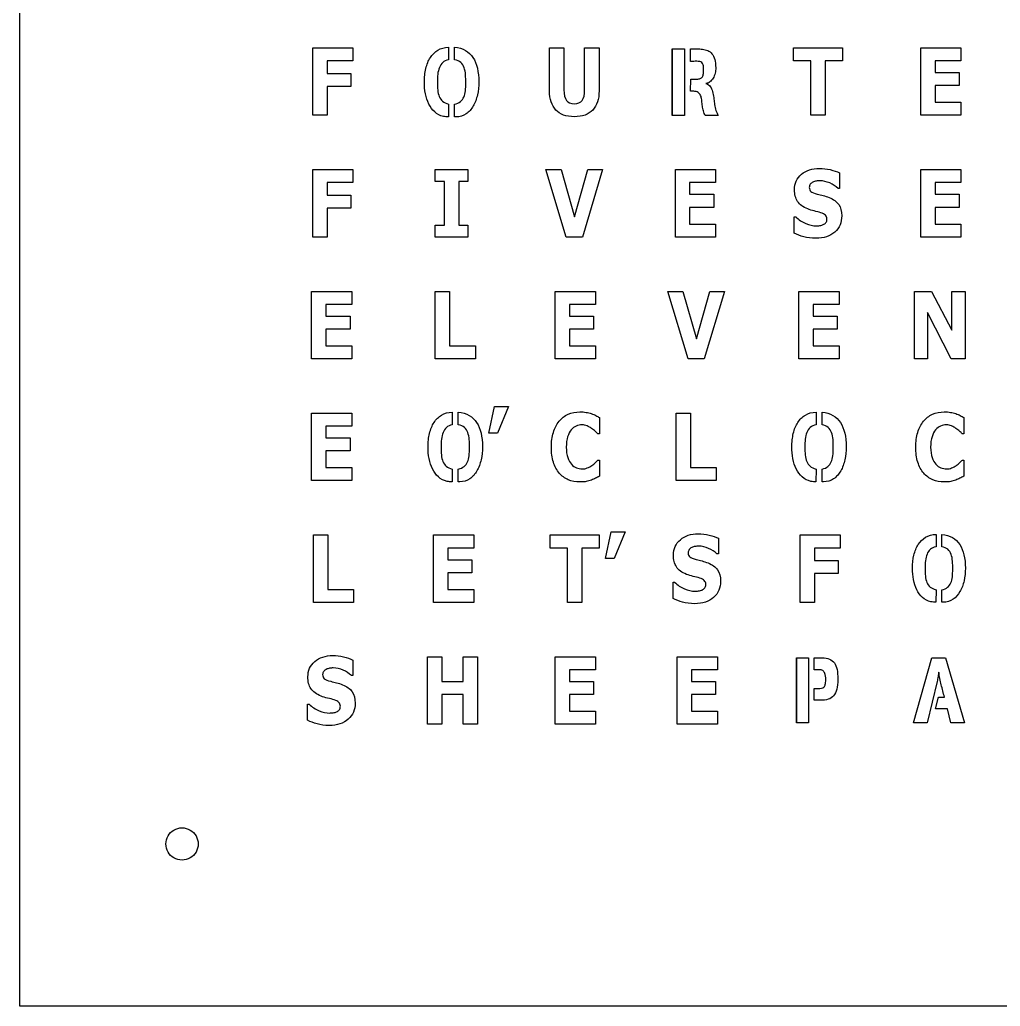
# Model space of a CAD drawing. Extents: x -435 to 1188, y -708 to 905.
# Drawn here: x -378.4 to 1.7, y 139.7 to 522.2 of the extents above; entities that cross this region are included whole.
import ezdxf

# ---------------------------------------------------------------- set-up
doc = ezdxf.new("R2010")
doc.units = 0
doc.layers.add('Layer_1', color=7, linetype='CONTINUOUS')

msp = doc.modelspace()

# ---------------------------------------------------------------- linework, layer by layer
at = {"layer": 'Layer_1', "color": 6}
for points in [[(-378.412518, 904.727591), (386.65832, 904.727591), (386.65832, 139.656753), (-378.412518, 139.656753)], [(-309.225001, 202.584835)]]:
    msp.add_lwpolyline(points, close=True, dxfattribs=at)
at = {"layer": 'Layer_1', "color": 1}
for points in [[(-249.317688, 506.249098), (-259.2396, 506.249098), (-259.2396, 501.381615), (-250.042564, 501.381615), (-250.042564, 496.320298), (-259.2396, 496.320298), (-259.2396, 485.145104), (-264.771553, 485.145104), (-264.771553, 511.309507), (-249.317688, 511.309507)], [(-125.436643, 510.921841), (-120.650258, 510.921841), (-120.650258, 484.993451), (-125.436643, 484.993451)], [(-125.436643, 484.993451), (-125.436643, 510.921841)], [(-59.456665, 506.249098), (-66.191244, 506.249098), (-66.191244, 485.145104), (-71.753499, 485.145104), (-71.753499, 506.249098), (-78.488362, 506.249098), (-78.488362, 511.309507), (-59.456665, 511.309507)], [(-13.526022, 485.144821), (-29.124935, 485.144821), (-29.124935, 511.310103), (-13.526022, 511.310103), (-13.526022, 506.248786), (-23.591565, 506.248786), (-23.591565, 501.733281), (-14.249679, 501.733281), (-14.249679, 496.671964), (-23.591565, 496.671964), (-23.591565, 490.20523), (-13.526022, 490.20523)], [(-200.98715, 493.075763)], [(-249.317263, 459.022739), (-259.238948, 459.022739), (-259.238948, 454.155256), (-250.04211, 454.155256), (-250.04211, 449.094024), (-259.238948, 449.094024), (-259.238948, 437.918745), (-264.772006, 437.918745), (-264.772006, 464.083148), (-249.317263, 464.083148)], [(-204.686787, 437.918292), (-217.316693, 437.918292), (-217.316693, 442.557643), (-213.78274, 442.557643), (-213.78274, 459.443939), (-217.316693, 459.443939), (-217.316693, 464.083602), (-204.686787, 464.083602), (-204.686787, 459.443939), (-208.220712, 459.443939), (-208.220712, 442.557643), (-204.686787, 442.557643)], [(-152.446082, 464.083602), (-160.310466, 437.918292), (-166.539203, 437.918292), (-174.403587, 464.083602), (-168.559625, 464.083602), (-163.346258, 445.715807), (-158.134195, 464.083602)], [(-108.647433, 437.918292), (-124.24646, 437.918292), (-124.24646, 464.083602), (-108.647433, 464.083602), (-108.647433, 459.022285), (-118.713118, 459.022285), (-118.713118, 454.50678), (-109.371203, 454.50678), (-109.371203, 449.445463), (-118.713118, 449.445463), (-118.713118, 442.978418), (-108.647433, 442.978418)], [(-13.526135, 437.918292), (-29.12485, 437.918292), (-29.12485, 464.083602), (-13.526135, 464.083602), (-13.526135, 459.022285), (-23.591679, 459.022285), (-23.591679, 454.50678), (-14.249792, 454.50678), (-14.249792, 449.445463), (-23.591679, 449.445463), (-23.591679, 442.978701), (-13.526135, 442.978701)], [(-249.658583, 390.691791), (-265.257298, 390.691791), (-265.257298, 416.856959), (-249.658583, 416.856959), (-249.658583, 411.795813), (-259.724126, 411.795813), (-259.724126, 407.280279), (-250.382353, 407.280279), (-250.382353, 402.218991), (-259.724126, 402.218991), (-259.724126, 395.752172), (-249.658583, 395.752172)], [(-201.79508, 390.691791), (-217.350907, 390.691791), (-217.350907, 416.856959), (-211.78868, 416.856959), (-211.78868, 395.752172), (-201.79508, 395.752172)], [(-155.205553, 390.691791), (-170.804268, 390.691791), (-170.804268, 416.856959), (-155.205553, 416.856959), (-155.205553, 411.795813), (-165.271124, 411.795813), (-165.271124, 407.280279), (-155.929238, 407.280279), (-155.929238, 402.218991), (-165.271124, 402.218991), (-165.271124, 395.752172), (-155.205553, 395.752172)], [(-105.219581, 416.856818), (-113.083965, 390.691479), (-119.312986, 390.691479), (-127.17737, 416.856818), (-121.334315, 416.856818), (-116.121146, 398.488994), (-110.908772, 416.856818)], [(-60.752551, 390.691791), (-76.351153, 390.691791), (-76.351153, 416.856959), (-60.752551, 416.856959), (-60.752551, 411.795813), (-70.818094, 411.795813), (-70.818094, 407.280279), (-61.476208, 407.280279), (-61.476208, 402.218991), (-70.818094, 402.218991), (-70.818094, 395.752172), (-60.752551, 395.752172)], [(-11.939953, 390.691791), (-17.299361, 390.691791), (-26.453339, 408.650915), (-26.453339, 390.691791), (-31.55142, 390.691791), (-31.55142, 416.856959), (-24.902731, 416.856959), (-17.038346, 401.868204), (-17.038346, 416.856959), (-11.939953, 416.856959)], [(-188.97154, 372.223082), (-193.186148, 361.872402), (-196.575222, 361.872402), (-194.30178, 372.223082)], [(-249.658583, 343.465148), (-265.257298, 343.465148), (-265.257298, 369.630317), (-249.658583, 369.630317), (-249.658583, 364.56917), (-259.724126, 364.56917), (-259.724126, 360.053637), (-250.382353, 360.053637), (-250.382353, 354.992348), (-259.724126, 354.992348), (-259.724126, 348.525558), (-249.658583, 348.525558)], [(-108.42052, 343.46512), (-123.976431, 343.46512), (-123.976431, 369.630345), (-118.414205, 369.630345), (-118.414205, 348.525501), (-108.42052, 348.525501)], [(-199.558346, 351.57558)], [(-58.537276, 351.575438)], [(-249.021609, 296.238733), (-264.577436, 296.238733), (-264.577436, 322.403986), (-259.015181, 322.403986), (-259.015181, 301.299199), (-249.021609, 301.299199)], [(-202.432082, 296.238733), (-218.030797, 296.238733), (-218.030797, 322.403986), (-202.432082, 322.403986), (-202.432082, 317.342755), (-212.497625, 317.342755), (-212.497625, 312.827221), (-203.155739, 312.827221), (-203.155739, 307.765933), (-212.497625, 307.765933), (-212.497625, 301.299199), (-202.432082, 301.299199)], [(-153.733465, 317.343067), (-160.468328, 317.343067), (-160.468328, 296.238959), (-166.030271, 296.238959), (-166.030271, 317.343067), (-172.765134, 317.343067), (-172.765134, 322.403448), (-153.733465, 322.403448)], [(-143.753981, 323.581413), (-147.968561, 313.230733), (-151.357351, 313.230733), (-149.084192, 323.581413)], [(-60.411657, 317.343067), (-70.333569, 317.343067), (-70.333569, 312.475555), (-61.136532, 312.475555), (-61.136532, 307.414267), (-70.333569, 307.414267), (-70.333569, 296.238959), (-75.865521, 296.238959), (-75.865521, 322.403448), (-60.411657, 322.403448)], [(-106.71857, 304.46272)], [(-12.342302, 304.653945)], [(-200.983753, 249.012152), (-206.546008, 249.012152), (-206.546008, 260.53942), (-214.758073, 260.53942), (-214.758073, 249.012152), (-220.319225, 249.012152), (-220.319225, 275.177455), (-214.758073, 275.177455), (-214.758073, 265.600735), (-206.546008, 265.600735), (-206.546008, 275.177455), (-200.983753, 275.177455)], [(-155.205561, 249.012152), (-170.804279, 249.012152), (-170.804279, 275.177455), (-155.205561, 275.177455), (-155.205561, 270.116237), (-165.271116, 270.116237), (-165.271116, 265.600735), (-155.929221, 265.600735), (-155.929221, 260.53942), (-165.271116, 260.53942), (-165.271116, 254.072665), (-155.205561, 254.072665)], [(-107.979052, 249.012152), (-123.577664, 249.012152), (-123.577664, 275.177455), (-107.979052, 275.177455), (-107.979052, 270.116237), (-118.044607, 270.116237), (-118.044607, 265.600735), (-108.702712, 265.600735), (-108.702712, 260.53942), (-118.044607, 260.53942), (-118.044607, 254.072665), (-107.979052, 254.072665)], [(-77.307345, 274.755595), (-72.649785, 274.755595), (-72.649785, 249.563965), (-77.307345, 249.563965)], [(-77.307345, 249.563965), (-77.307345, 274.755595)], [(-61.66044, 262.555652)], [(-248.3981, 257.236217)]]:
    msp.add_lwpolyline(points, close=True, dxfattribs=at)
for points in [[(-212.160444, 511.549744), (-212.160444, 506.631293), (-212.160444, 506.593309)], [(-209.843291, 506.594188), (-209.843291, 511.550622)], [(-173.020139, 494.598251), (-173.020139, 511.309791), (-167.430104, 511.309791), (-167.430104, 494.985123)], [(-159.420671, 494.985123), (-159.420671, 511.309791), (-153.829531, 511.309791), (-153.829531, 494.616166)], [(-118.210876, 506.003703), (-118.332765, 506.003703), (-118.332765, 510.922181)], [(-117.54017, 494.536314), (-117.815131, 494.536314), (-118.362841, 494.536314), (-118.301896, 499.196868)], [(-212.160472, 489.468988), (-212.191342, 484.550481)], [(-209.295298, 484.513404), (-209.84332, 484.513404), (-209.84332, 489.431882)], [(-107.63246, 484.994755), (-112.692898, 484.993451)], [(-60.608183, 462.800585), (-60.608183, 456.773589), (-61.202098, 456.773589)], [(-78.191546, 439.464421), (-78.191546, 445.738229), (-77.582665, 445.738229)], [(-59.75348, 446.142137), (-59.75348, 446.142024)], [(-210.731669, 370.049788), (-210.731669, 365.131281), (-210.731669, 365.093013)], [(-208.414318, 365.094033), (-208.414318, 370.050496)], [(-153.684624, 367.961589), (-153.684624, 361.617511), (-154.32222, 361.617511)], [(-69.71057, 370.049107), (-69.71057, 365.130685), (-69.71057, 365.092418)], [(-67.393417, 365.093892), (-67.393417, 370.050355)], [(-12.425386, 367.961589), (-12.425386, 361.617511), (-13.063153, 361.617511)], [(-154.264337, 351.461004), (-153.684624, 351.461004), (-153.684624, 345.204941)], [(-13.005099, 351.461004), (-12.425386, 351.461004), (-12.425386, 345.204941)], [(-210.731584, 347.968692), (-210.762567, 343.050496)], [(-207.866523, 343.013278), (-208.414346, 343.013278), (-208.414346, 347.931728)], [(-69.710598, 347.968125), (-69.741468, 343.050185)], [(-66.845424, 343.013448), (-67.393446, 343.013448), (-67.393446, 347.931586)], [(-161.317984, 342.956074), (-161.317984, 342.955791)], [(-20.058746, 342.956074), (-20.058746, 342.955791)], [(-23.213594, 322.629256), (-23.213594, 317.8429), (-23.213594, 317.8069)], [(-20.959342, 317.807693), (-20.959342, 322.630106)], [(-107.573499, 321.121196), (-107.573499, 315.0942), (-108.167187, 315.0942)], [(-125.156636, 297.784777), (-125.156636, 304.05884), (-124.547641, 304.05884)], [(-23.213622, 301.14437), (-23.243613, 296.358808)], [(-20.42572, 296.322808), (-20.959342, 296.322808), (-20.959342, 301.109221)], [(-249.252815, 273.894685), (-249.252815, 267.867692), (-249.846718, 267.867692)], [(-68.497267, 270.149132), (-70.218495, 270.149132), (-70.39644, 270.149132), (-70.39644, 274.755595), (-67.31166, 274.755595)], [(-22.797848, 265.650647), (-26.684558, 249.563987), (-31.963808, 249.563987), (-24.815183, 274.755617), (-19.475956, 274.755617), (-12.179378, 249.563987), (-17.399648, 249.563965)], [(-68.053222, 258.30907), (-70.39644, 258.30907), (-70.39644, 262.87954), (-68.913037, 262.87954)], [(-266.836175, 250.558232), (-266.836175, 256.83235), (-266.22728, 256.83235)], [(-17.399648, 249.563965), (-18.764393, 254.96218), (-23.391855, 254.96218), (-22.264028, 259.497475), (-19.9509, 259.533475)]]:
    msp.add_lwpolyline(points, dxfattribs=at)
for points in [[(-219.233083, 507.517999), (-218.461465, 508.725671), (-217.485581, 509.687155), (-216.306964, 510.402931)], [(-216.306964, 510.402931), (-215.12846, 511.118793), (-213.745918, 511.500761), (-212.160444, 511.549744)], [(-209.843291, 511.550622), (-206.59218, 511.205759), (-204.214167, 509.854994), (-202.709452, 507.500991)], [(-118.332765, 510.922181), (-117.540113, 510.89667), (-116.747291, 510.891284), (-115.954753, 510.905174)], [(-115.954753, 510.905174), (-115.161817, 510.916512), (-114.410069, 510.868323), (-113.698517, 510.757205)], [(-113.698517, 510.757205), (-112.987559, 510.64637), (-112.316769, 510.461381), (-111.687165, 510.20238)], [(-111.687165, 510.20238), (-111.056372, 509.943577), (-110.518554, 509.536692), (-110.07051, 508.981895)], [(-110.07051, 508.981895), (-109.623657, 508.426163), (-109.267767, 507.705312), (-109.003975, 506.817501)], [(-220.971628, 503.264301), (-220.585635, 504.891955), (-220.005836, 506.309391), (-219.233083, 507.517999)], [(-214.416595, 505.613741), (-214.985395, 505.082698), (-215.428252, 504.428915), (-215.743351, 503.653385)], [(-212.160444, 506.593309), (-213.096132, 506.469152), (-213.84788, 506.143366), (-214.416595, 505.613741)], [(-207.45, 505.614591), (-208.029685, 506.144244), (-208.827411, 506.470115), (-209.843291, 506.594188)], [(-206.139317, 503.598166), (-206.434346, 504.411993), (-206.871279, 505.083577), (-207.45, 505.614591)], [(-202.709452, 507.500991), (-201.206154, 505.145656), (-200.453216, 501.995712), (-200.453216, 498.050934)], [(-117.098334, 506.040837), (-117.474123, 506.015325), (-117.845093, 506.003703), (-118.210876, 506.003703)], [(-115.954724, 506.076837), (-116.340406, 506.076837), (-116.722375, 506.062663), (-117.098334, 506.040837)], [(-114.812107, 505.984711), (-115.146794, 506.045656), (-115.527657, 506.076837), (-115.954724, 506.076837)], [(-113.973392, 505.595939), (-114.197329, 505.793797), (-114.476031, 505.922915), (-114.812107, 505.984711)], [(-113.469562, 504.690326), (-113.582381, 505.096106), (-113.749342, 505.397882), (-113.973392, 505.595939)], [(-109.003975, 506.817501), (-108.740069, 505.930002), (-108.607209, 504.820267), (-108.607209, 503.48872)], [(-221.550208, 498.050027), (-221.550208, 499.898415), (-221.357452, 501.636959), (-220.971628, 503.264301)], [(-215.743351, 503.653385), (-216.058252, 502.876635), (-216.266173, 502.007844), (-216.367937, 501.046049)], [(-205.590501, 500.861089), (-205.662501, 501.872745), (-205.844485, 502.784537), (-206.139317, 503.598166)], [(-113.302602, 503.044786), (-113.302602, 503.733633), (-113.358444, 504.283356), (-113.469562, 504.690326)], [(-113.439515, 500.991454), (-113.348523, 501.496389), (-113.302602, 502.180163), (-113.302602, 503.044786)], [(-108.866013, 501.472295), (-109.04006, 500.769501), (-109.293874, 500.122833), (-109.628844, 499.530931)], [(-108.607209, 503.48872), (-108.607209, 502.846928), (-108.694233, 502.176137), (-108.866013, 501.472295)], [(-221.139354, 493.517741), (-221.413465, 494.985067), (-221.550208, 496.495734), (-221.550208, 498.050027)], [(-216.367937, 501.046049), (-216.469984, 500.084566), (-216.520157, 499.085693), (-216.520157, 498.050056)], [(-216.520157, 498.050056), (-216.520157, 496.915432), (-216.475087, 495.872878), (-216.382961, 494.924178)], [(-205.636706, 494.647035), (-205.534658, 495.558941), (-205.484485, 496.583608), (-205.484485, 497.718232)], [(-205.484485, 497.718232), (-205.484485, 498.802682), (-205.519635, 499.849432), (-205.590501, 500.861089)], [(-200.453216, 498.050934), (-200.453216, 496.348673), (-200.632365, 494.690122), (-200.98715, 493.075763)], [(-118.301896, 499.196868), (-117.957005, 499.196868), (-117.61611, 499.191199), (-117.281225, 499.177026)], [(-117.281225, 499.177026), (-116.945433, 499.165687), (-116.605361, 499.160018), (-116.259676, 499.160018)], [(-116.259676, 499.160018), (-115.690649, 499.160018), (-115.218028, 499.203104), (-114.841956, 499.290128)], [(-114.841956, 499.290128), (-114.466167, 499.376018), (-114.161272, 499.554033), (-113.927244, 499.825933)], [(-113.927244, 499.825933), (-113.693386, 500.096925), (-113.530479, 500.48564), (-113.439515, 500.991454)], [(-110.833455, 498.070408), (-111.300208, 497.687533), (-111.829238, 497.496619), (-112.418929, 497.496619)], [(-112.418929, 497.496619), (-112.316882, 497.44673), (-112.214835, 497.39769), (-112.113128, 497.348651)], [(-112.113128, 497.348651), (-112.011931, 497.299611), (-111.909883, 497.250856), (-111.808233, 497.200682)], [(-109.628844, 499.530931), (-109.964665, 498.939227), (-110.365597, 498.452377), (-110.833455, 498.070408)], [(-219.842901, 489.506065), (-220.432592, 490.713567), (-220.86445, 492.05101), (-221.139354, 493.517741)], [(-216.382961, 494.924178), (-216.291969, 493.9746), (-216.093061, 493.136679), (-215.788167, 492.408912)], [(-206.246523, 492.223952), (-205.9416, 492.927822), (-205.738696, 493.734563), (-205.636706, 494.647035)], [(-170.594844, 487.182733), (-172.212321, 488.905063), (-173.020139, 491.377215), (-173.020139, 494.598251)], [(-167.430104, 494.985123), (-167.430104, 493.169844), (-167.116195, 491.816188), (-166.488208, 490.926393)], [(-160.38326, 490.873385), (-159.741468, 491.728314), (-159.420671, 493.098638), (-159.420671, 494.985123)], [(-153.829531, 494.616166), (-153.829531, 491.383422), (-154.641345, 488.905063), (-156.262819, 487.182733)], [(-117.265493, 494.499463), (-117.36754, 494.522141), (-117.459383, 494.536314), (-117.54017, 494.536314)], [(-116.716564, 494.42633), (-116.981603, 494.449007), (-117.164296, 494.474235), (-117.265493, 494.499463)], [(-115.101099, 493.741649), (-115.466882, 494.098418), (-116.00589, 494.326267), (-116.716564, 494.42633)], [(-114.308447, 492.427989), (-114.471439, 492.945709), (-114.735231, 493.383775), (-115.101099, 493.741649)], [(-111.808233, 497.200682), (-111.21942, 496.904774), (-110.761483, 496.448821), (-110.436491, 495.832229)], [(-110.436491, 495.832229), (-110.111698, 495.216459), (-109.862674, 494.524465), (-109.689732, 493.761917)], [(-109.689732, 493.761917), (-109.516819, 492.995996), (-109.38994, 492.220437), (-109.308983, 491.430591)], [(-215.788167, 492.408912), (-215.483272, 491.680153), (-215.046595, 491.070563), (-214.477597, 490.577533)], [(-214.477597, 490.577533), (-213.908882, 490.084786), (-213.136129, 489.714922), (-212.160472, 489.468988)], [(-209.84332, 489.431882), (-208.888639, 489.653835), (-208.126687, 489.999775), (-207.557065, 490.468427)], [(-207.557065, 490.468427), (-206.988066, 490.935463), (-206.551417, 491.521186), (-206.246523, 492.223952)], [(-200.98715, 493.075763), (-201.343039, 491.460213), (-201.881764, 490.017577), (-202.602614, 488.748109)], [(-166.488208, 490.926393), (-165.860532, 490.035775), (-164.841846, 489.590821), (-163.432346, 489.590821)], [(-163.432346, 489.590821), (-162.041896, 489.590821), (-161.026243, 490.017889), (-160.38326, 490.873385)], [(-113.988557, 490.689473), (-114.039581, 491.33135), (-114.146447, 491.910241), (-114.308447, 492.427989)], [(-113.759518, 488.729117), (-113.861565, 489.395089), (-113.938384, 490.048786), (-113.988557, 490.689473)], [(-109.308983, 491.430591), (-109.227912, 490.640859), (-109.136069, 489.927123), (-109.034022, 489.285218)], [(-217.556646, 486.417095), (-218.492334, 487.26661), (-219.254088, 488.297259), (-219.842901, 489.506065)], [(-214.172674, 484.696465), (-215.494328, 484.992572), (-216.621865, 485.566389), (-217.556646, 486.417095)], [(-202.602614, 488.748109), (-203.324372, 487.477507), (-204.239083, 486.454767), (-205.346806, 485.678131)], [(-163.432346, 484.599577), (-166.590198, 484.599577), (-168.977594, 485.461281), (-170.594844, 487.182733)], [(-156.262819, 487.182733), (-157.885087, 485.461281), (-160.274466, 484.599577), (-163.432346, 484.599577)], [(-113.332479, 486.805867), (-113.515597, 487.422742), (-113.658378, 488.063542), (-113.759518, 488.729117)], [(-112.692898, 484.993451), (-112.936677, 485.585155), (-113.150523, 486.188963), (-113.332479, 486.805867)], [(-109.034022, 489.285218), (-108.912132, 488.472581), (-108.73508, 487.724745), (-108.501279, 487.048059)], [(-108.501279, 487.048059), (-108.267137, 486.369388), (-107.977351, 485.684509), (-107.63246, 484.994755)], [(-213.197017, 484.567489), (-213.522888, 484.581662), (-213.84788, 484.622481), (-214.172674, 484.696465)], [(-212.191342, 484.550481), (-212.53731, 484.550481), (-212.872309, 484.55615), (-213.197017, 484.567489)], [(-205.346806, 485.678131), (-206.455323, 484.901381), (-207.770995, 484.513404), (-209.295298, 484.513404)], [(-75.360387, 462.246865), (-73.559877, 463.787268), (-71.244765, 464.558122), (-68.415591, 464.558122)], [(-68.415591, 464.558122), (-66.99617, 464.558122), (-65.593729, 464.391161), (-64.208098, 464.057353)], [(-64.208098, 464.057353), (-62.821559, 463.72329), (-61.62205, 463.304415), (-60.608183, 462.800585)], [(-78.061493, 456.281948), (-78.061493, 458.718128), (-77.160699, 460.70649), (-75.360387, 462.246865)], [(-70.963965, 459.198997), (-71.340831, 459.022966), (-71.664718, 458.756027), (-71.934435, 458.39906)], [(-69.639194, 459.628843), (-70.098236, 459.552874), (-70.539987, 459.408874), (-70.963965, 459.198997)], [(-68.255745, 459.742796), (-68.719578, 459.742796), (-69.180435, 459.704811), (-69.639194, 459.628843)], [(-64.395921, 458.890985), (-65.655524, 459.458793), (-66.942085, 459.742796), (-68.255745, 459.742796)], [(-76.866775, 451.721372), (-77.663622, 452.945854), (-78.061493, 454.465564), (-78.061493, 456.281948)], [(-71.934435, 458.39906), (-72.205427, 458.041356), (-72.340299, 457.6345), (-72.340299, 457.177668)], [(-72.340299, 457.177668), (-72.340299, 456.486893), (-72.123449, 455.956049), (-71.688501, 455.587177)], [(-71.688501, 455.587177), (-71.253865, 455.218191), (-70.432923, 454.881208), (-69.226328, 454.577533)], [(-61.202098, 456.773589), (-62.070917, 457.61752), (-63.135553, 458.323063), (-64.395921, 458.890985)], [(-72.948104, 448.813422), (-74.763694, 449.528093), (-76.070268, 450.496663), (-76.866775, 451.721372)], [(-69.226328, 454.577533), (-68.434583, 454.377407), (-67.674047, 454.184452), (-66.945175, 453.996629)], [(-66.945175, 453.996629), (-66.216331, 453.809542), (-65.431701, 453.551646), (-64.590973, 453.223876)], [(-64.590973, 453.223876), (-62.940614, 452.568081), (-61.720923, 451.674374), (-60.93428, 450.543662)], [(-70.407128, 448.031599), (-71.309622, 448.236544), (-72.156359, 448.496339), (-72.948104, 448.813422)], [(-67.835792, 447.37192), (-68.646529, 447.606912), (-69.503443, 447.826767), (-70.407128, 448.031599)], [(-60.93428, 450.543662), (-60.147439, 449.413035), (-59.75348, 447.946616), (-59.75348, 446.142137)], [(-77.582665, 445.738229), (-76.434945, 444.624525), (-75.147364, 443.769907), (-73.723946, 443.171996)], [(-66.076384, 446.414122), (-66.477345, 446.830106), (-67.063039, 447.149797), (-67.835792, 447.37192)], [(-65.474787, 444.929533), (-65.474787, 445.503435), (-65.675764, 445.998194), (-66.076384, 446.414122)], [(-65.887625, 443.524087), (-65.612665, 443.83998), (-65.474787, 444.308717), (-65.474787, 444.929533)], [(-59.75348, 446.142024), (-59.75348, 443.565076), (-60.654387, 441.47067), (-62.454586, 439.860307)], [(-73.723946, 443.171996), (-72.299395, 442.575189), (-70.930772, 442.276304), (-69.617395, 442.276304)], [(-69.617395, 442.276304), (-69.279307, 442.276304), (-68.834665, 442.311454), (-68.28463, 442.38147)], [(-68.28463, 442.38147), (-67.73383, 442.452336), (-67.285191, 442.569407), (-66.938088, 442.733448)], [(-66.938088, 442.733448), (-66.513317, 442.944345), (-66.163351, 443.207287), (-65.887625, 443.524087)], [(-74.461578, 438.014896), (-75.790261, 438.395788), (-77.032828, 438.878613), (-78.191546, 439.464421)], [(-69.791329, 437.443885), (-71.577751, 437.443885), (-73.134227, 437.633807), (-74.461578, 438.014896)], [(-62.454586, 439.860307), (-64.255975, 438.248726), (-66.701169, 437.443885), (-69.791329, 437.443885)], [(-217.804309, 366.01912), (-217.032463, 367.226622), (-216.056778, 368.188276), (-214.878274, 368.904166)], [(-214.878274, 368.904166), (-213.69977, 369.618837), (-212.317143, 370.000805), (-210.731669, 370.049788)], [(-208.414318, 370.050496), (-205.16349, 369.705407), (-202.785392, 368.354811), (-201.280677, 366.001687)], [(-169.327219, 366.502937), (-168.390652, 367.662506), (-167.230035, 368.558226), (-165.843496, 369.191004)], [(-165.843496, 369.191004), (-164.458942, 369.823867), (-162.944532, 370.139674), (-161.302989, 370.139674)], [(-161.302989, 370.139674), (-160.396186, 370.139674), (-159.577569, 370.078163), (-158.847902, 369.955706)], [(-158.847902, 369.955706), (-158.119058, 369.832966), (-157.445178, 369.671986), (-156.82748, 369.471945)], [(-156.82748, 369.471945), (-156.180784, 369.249993), (-155.593984, 369.001026), (-155.067959, 368.725328)], [(-155.067959, 368.725328), (-154.542331, 368.450367), (-154.08051, 368.195363), (-153.684624, 367.961589)], [(-76.783238, 366.017334), (-76.011591, 367.225063), (-75.035707, 368.186859), (-73.85709, 368.902578)], [(-73.85709, 368.902578), (-72.678586, 369.618383), (-71.296044, 370.000125), (-69.71057, 370.049107)], [(-67.393417, 370.050355), (-64.142306, 369.705492), (-61.764293, 368.354896), (-60.259606, 366.000723)], [(-28.067981, 366.502937), (-27.131386, 367.662506), (-25.970683, 368.558226), (-24.58423, 369.191004)], [(-24.58423, 369.191004), (-23.199591, 369.823867), (-21.685294, 370.139674), (-20.043751, 370.139674)], [(-20.043751, 370.139674), (-19.136948, 370.139674), (-18.318331, 370.078163), (-17.588665, 369.955706)], [(-17.588665, 369.955706), (-16.85982, 369.832966), (-16.18594, 369.671986), (-15.568243, 369.471945)], [(-15.568243, 369.471945), (-14.921546, 369.249993), (-14.334633, 369.001026), (-13.808721, 368.725328)], [(-13.808721, 368.725328), (-13.283093, 368.450367), (-12.821244, 368.195363), (-12.425386, 367.961589)], [(-219.542825, 361.764317), (-219.15686, 363.391942), (-218.577061, 364.810285), (-217.804309, 366.01912)], [(-212.987934, 364.113416), (-213.55662, 363.583564), (-213.999591, 362.929867), (-214.314378, 362.153089)], [(-210.731669, 365.093013), (-211.667357, 364.969989), (-212.419219, 364.64307), (-212.987934, 364.113416)], [(-206.021197, 364.114465), (-206.601024, 364.644033), (-207.398665, 364.971038), (-208.414318, 365.094033)], [(-204.710655, 362.098011), (-205.005657, 362.91266), (-205.442306, 363.584528), (-206.021197, 364.114465)], [(-201.280677, 366.001687), (-199.777181, 363.645501), (-199.024526, 360.495558), (-199.024526, 356.55078)], [(-171.557575, 362.162244), (-171.045865, 363.848604), (-170.303102, 365.296115), (-169.327219, 366.502937)], [(-162.679635, 364.632581), (-163.384413, 364.333611), (-164.036098, 363.839986), (-164.634888, 363.149977)], [(-160.448372, 365.079435), (-161.231017, 365.079435), (-161.974857, 364.929482), (-162.679635, 364.632581)], [(-158.465027, 364.69466), (-159.082838, 364.950345), (-159.743622, 365.079435), (-160.448372, 365.079435)], [(-156.7404, 363.75095), (-157.272321, 364.123621), (-157.846139, 364.437643), (-158.465027, 364.69466)], [(-155.342863, 362.613265), (-155.753745, 362.998096), (-156.219591, 363.378109), (-156.7404, 363.75095)], [(-78.521641, 361.764005), (-78.135761, 363.391347), (-77.555962, 364.808783), (-76.783238, 366.017334)], [(-71.966721, 364.112849), (-72.535748, 363.58209), (-72.978378, 362.928307), (-73.293477, 362.152493)], [(-69.71057, 365.092418), (-70.646258, 364.968827), (-71.398006, 364.64273), (-71.966721, 364.112849)], [(-65.000126, 364.114323), (-65.579839, 364.64426), (-66.377565, 364.970159), (-67.393417, 365.093892)], [(-63.689443, 362.098096), (-63.984444, 362.911696), (-64.421405, 363.583536), (-65.000126, 364.114323)], [(-60.259606, 366.000723), (-58.75628, 363.645586), (-58.003342, 360.495643), (-58.003342, 356.550865)], [(-30.298337, 362.162244), (-29.786627, 363.848604), (-29.043865, 365.296115), (-28.067981, 366.502937)], [(-21.420397, 364.632581), (-22.125061, 364.333611), (-22.776831, 363.839986), (-23.37565, 363.149977)], [(-19.189134, 365.079435), (-19.97178, 365.079435), (-20.715619, 364.929482), (-21.420397, 364.632581)], [(-17.205789, 364.69466), (-17.8236, 364.950345), (-18.484356, 365.079435), (-19.189134, 365.079435)], [(-15.481162, 363.75095), (-16.013083, 364.123621), (-16.586901, 364.437643), (-17.205789, 364.69466)], [(-14.083625, 362.613265), (-14.494507, 362.998096), (-14.960353, 363.378109), (-15.481162, 363.75095)], [(-220.121433, 356.550071), (-220.121433, 358.399507), (-219.928394, 360.136947), (-219.542825, 361.764317)], [(-214.314378, 362.153089), (-214.629477, 361.377274), (-214.8372, 360.507492), (-214.939162, 359.545781)], [(-204.161726, 359.362011), (-204.233726, 360.372563), (-204.41571, 361.285318), (-204.710655, 362.098011)], [(-172.325225, 356.521243), (-172.325225, 358.595523), (-172.069257, 360.474808), (-171.557575, 362.162244)], [(-166.01743, 360.501879), (-166.370202, 359.403199), (-166.546261, 358.070887), (-166.546261, 356.504377)], [(-164.634888, 363.149977), (-165.204709, 362.483211), (-165.665452, 361.600474), (-166.01743, 360.501879)], [(-154.32222, 361.617511), (-154.592362, 361.89644), (-154.933115, 362.228518), (-155.342863, 362.613265)], [(-79.100362, 356.549618), (-79.100362, 358.39809), (-78.907606, 360.136493), (-78.521641, 361.764005)], [(-73.293477, 362.152493), (-73.608293, 361.375715), (-73.816299, 360.506925), (-73.918063, 359.545441)], [(-63.140627, 359.360821), (-63.212627, 360.372648), (-63.394611, 361.28427), (-63.689443, 362.098096)], [(-31.065987, 356.521243), (-31.065987, 358.595523), (-30.810302, 360.474808), (-30.298337, 362.162244)], [(-24.758192, 360.501879), (-25.110964, 359.403199), (-25.28691, 358.070887), (-25.28691, 356.504377)], [(-23.37565, 363.149977), (-23.945443, 362.483211), (-24.406214, 361.600474), (-24.758192, 360.501879)], [(-13.063153, 361.617511), (-13.333011, 361.89644), (-13.673849, 362.228518), (-14.083625, 362.613265)], [(-219.71058, 352.018663), (-219.98469, 353.485054), (-220.121433, 354.9966), (-220.121433, 356.550071)], [(-214.939162, 359.545781), (-215.041209, 358.584043), (-215.091383, 357.585426), (-215.091383, 356.549759)], [(-215.091383, 356.549759), (-215.091383, 355.415164), (-215.046312, 354.373489), (-214.954186, 353.425016)], [(-204.207931, 353.147958), (-204.105883, 354.05958), (-204.05571, 355.083426), (-204.05571, 356.218078)], [(-204.05571, 356.218078), (-204.05571, 357.302528), (-204.09086, 358.350185), (-204.161726, 359.362011)], [(-199.024526, 356.55078), (-199.024526, 354.848518), (-199.203676, 353.189967), (-199.558346, 351.57558)], [(-171.521603, 350.635101), (-172.057521, 352.333621), (-172.325225, 354.296018), (-172.325225, 356.521243)], [(-166.546261, 356.504377), (-166.546261, 354.86683), (-166.35634, 353.499284), (-165.974343, 352.399781)], [(-78.689679, 352.017161), (-78.963506, 353.484742), (-79.100362, 354.995041), (-79.100362, 356.549618)], [(-73.918063, 359.545441), (-74.02011, 358.583703), (-74.070283, 357.585085), (-74.070283, 356.549334)], [(-74.070283, 356.549334), (-74.070283, 355.414739), (-74.025213, 354.372015), (-73.933087, 353.423485)], [(-63.186831, 353.147079), (-63.084784, 354.058616), (-63.034894, 355.083341), (-63.034894, 356.217936)], [(-63.034894, 356.217936), (-63.034894, 357.30267), (-63.069761, 358.349136), (-63.140627, 359.360821)], [(-58.003342, 356.550865), (-58.003342, 354.848377), (-58.182491, 353.190052), (-58.537276, 351.575438)], [(-30.262365, 350.635101), (-30.79817, 352.333621), (-31.065987, 354.296018), (-31.065987, 356.521243)], [(-25.28691, 356.504377), (-25.28691, 354.86683), (-25.096989, 353.499284), (-24.715106, 352.399781)], [(-218.414211, 348.006081), (-219.003817, 349.213583), (-219.435676, 350.552244), (-219.71058, 352.018663)], [(-214.954186, 353.425016), (-214.863194, 352.474333), (-214.664287, 351.636355), (-214.359392, 350.908616)], [(-204.817748, 350.724931), (-204.512825, 351.428604), (-204.309694, 352.235287), (-204.207931, 353.147958)], [(-165.974343, 352.399781), (-165.592687, 351.302008), (-165.112639, 350.435372), (-164.532813, 349.805514)], [(-77.393027, 348.005485), (-77.982718, 349.21313), (-78.414576, 350.550685), (-78.689679, 352.017161)], [(-73.933087, 353.423485), (-73.842094, 352.473681), (-73.643187, 351.636015), (-73.338293, 350.908361)], [(-63.796649, 350.723684), (-63.491726, 351.427555), (-63.288794, 352.234238), (-63.186831, 353.147079)], [(-24.715106, 352.399781), (-24.33342, 351.302008), (-23.853373, 350.435372), (-23.273575, 349.805514)], [(-214.359392, 350.908616), (-214.054498, 350.180991), (-213.617735, 349.571145), (-213.048737, 349.078314)], [(-213.048737, 349.078314), (-212.480022, 348.584518), (-211.707269, 348.214626), (-210.731584, 347.968692)], [(-208.414346, 347.931728), (-207.459666, 348.154815), (-206.697912, 348.499621), (-206.128091, 348.968301)], [(-206.128091, 348.968301), (-205.559376, 349.436131), (-205.122643, 350.022109), (-204.817748, 350.724931)], [(-199.558375, 351.57558), (-199.914378, 349.960909), (-200.452989, 348.517479), (-201.173953, 347.247955)], [(-169.25434, 346.382537), (-170.230025, 347.51804), (-170.98577, 348.935674), (-171.521603, 350.635101)], [(-164.532813, 349.805514), (-163.944028, 349.161709), (-163.287439, 348.702865), (-162.563471, 348.428896)], [(-162.563471, 348.428896), (-161.838822, 348.153085), (-161.125058, 348.01603), (-160.42028, 348.01603)], [(-160.42028, 348.01603), (-159.743622, 348.01603), (-159.074844, 348.139054), (-158.41406, 348.384052)], [(-158.41406, 348.384052), (-157.752085, 348.627832), (-157.141474, 348.960789), (-156.581461, 349.380714)], [(-156.581461, 349.380714), (-156.108813, 349.718518), (-155.668762, 350.079511), (-155.263011, 350.464314)], [(-155.263011, 350.464314), (-154.858025, 350.849145), (-154.525351, 351.180941), (-154.264337, 351.461004)], [(-73.338293, 350.908361), (-73.033398, 350.179517), (-72.59675, 349.569671), (-72.027723, 349.076925)], [(-72.027723, 349.076925), (-71.459036, 348.584093), (-70.686283, 348.214059), (-69.710598, 347.968125)], [(-67.393446, 347.931586), (-66.438765, 348.153822), (-65.676813, 348.499479), (-65.107191, 348.968443)], [(-65.107191, 348.968443), (-64.538192, 349.435167), (-64.101543, 350.020918), (-63.796649, 350.723684)], [(-58.537276, 351.575438), (-58.893165, 349.959945), (-59.43189, 348.517621), (-60.15274, 347.247785)], [(-27.995102, 346.382537), (-28.970787, 347.51804), (-29.726532, 348.935674), (-30.262365, 350.635101)], [(-23.273575, 349.805514), (-22.684762, 349.161709), (-22.028202, 348.702865), (-21.304431, 348.428896)], [(-21.304431, 348.428896), (-20.579584, 348.153085), (-19.86582, 348.01603), (-19.161043, 348.01603)], [(-19.161043, 348.01603), (-18.484356, 348.01603), (-17.815606, 348.139054), (-17.154822, 348.384052)], [(-17.154822, 348.384052), (-16.492847, 348.627832), (-15.882123, 348.960789), (-15.322224, 349.380714)], [(-15.322224, 349.380714), (-14.849575, 349.718518), (-14.409524, 350.079511), (-14.003745, 350.464314)], [(-14.003745, 350.464314), (-13.598787, 350.849145), (-13.266113, 351.180941), (-13.005099, 351.461004)], [(-216.127984, 344.917139), (-217.063672, 345.767703), (-217.825313, 346.797303), (-218.414211, 348.006081)], [(-212.743899, 343.197615), (-214.065553, 343.493495), (-215.19309, 344.066405), (-216.127984, 344.917139)], [(-201.173953, 347.247955), (-201.89571, 345.977353), (-202.810394, 344.954585), (-203.918032, 344.179082)], [(-165.756416, 343.816333), (-167.114069, 344.391284), (-168.279591, 345.245901), (-169.25434, 346.382537)], [(-155.23492, 344.379208), (-155.726844, 344.121539), (-156.243685, 343.898367), (-156.784394, 343.711621)], [(-153.684624, 345.204941), (-154.225247, 344.912235), (-154.742173, 344.637133), (-155.23492, 344.379208)], [(-75.106772, 344.916459), (-76.04246, 345.766285), (-76.804214, 346.796849), (-77.393027, 348.005485)], [(-71.7228, 343.196169), (-73.044454, 343.491964), (-74.171991, 344.065725), (-75.106772, 344.916459)], [(-60.15274, 347.247785), (-60.874498, 345.977438), (-61.789209, 344.954755), (-62.896932, 344.178062)], [(-24.49715, 343.816333), (-25.854803, 344.391284), (-27.020324, 345.245901), (-27.995102, 346.382537)], [(-13.975682, 344.379208), (-14.467606, 344.121539), (-14.984447, 343.898367), (-15.525156, 343.711621)], [(-12.425386, 345.204941), (-12.966009, 344.912235), (-13.482822, 344.637133), (-13.975682, 344.379208)], [(-211.768328, 343.067504), (-212.094113, 343.081678), (-212.419219, 343.12363), (-212.743899, 343.197615)], [(-210.762567, 343.050496), (-211.108649, 343.050496), (-211.443534, 343.059), (-211.768328, 343.067504)], [(-203.918032, 344.179082), (-205.026661, 343.401256), (-206.342022, 343.013278), (-207.866523, 343.013278)], [(-161.317984, 342.955791), (-162.920466, 342.955791), (-164.399953, 343.242572), (-165.756416, 343.816333)], [(-158.768844, 343.14883), (-159.386542, 343.01957), (-160.236454, 342.956074), (-161.317984, 342.956074)], [(-156.784394, 343.711621), (-157.489172, 343.465574), (-158.151033, 343.277835), (-158.768844, 343.14883)], [(-70.747115, 343.067193), (-71.073014, 343.081366), (-71.398006, 343.121901), (-71.7228, 343.196169)], [(-69.741468, 343.050185), (-70.087436, 343.050185), (-70.422435, 343.058689), (-70.747115, 343.067193)], [(-62.896932, 344.178062), (-64.005477, 343.401284), (-65.321121, 343.013448), (-66.845424, 343.013448)], [(-20.058746, 342.955791), (-21.6612, 342.955791), (-23.140715, 343.242572), (-24.49715, 343.816333)], [(-17.509606, 343.14883), (-18.127276, 343.01957), (-18.977102, 342.956074), (-20.058746, 342.956074)], [(-15.525156, 343.711621), (-16.230104, 343.465574), (-16.891795, 343.277835), (-17.509606, 343.14883)], [(-122.325477, 320.567193), (-120.524995, 322.107907), (-118.209855, 322.878619), (-115.380709, 322.878619)], [(-115.380709, 322.878619), (-113.96126, 322.878619), (-112.558847, 322.711659), (-111.173187, 322.377681)], [(-111.173187, 322.377681), (-109.786649, 322.04393), (-108.58714, 321.625054), (-107.573499, 321.121196)], [(-30.095518, 318.706588), (-29.34377, 319.88118), (-28.394986, 320.817775), (-27.248457, 321.513624)], [(-27.248457, 321.513624), (-26.101644, 322.209331), (-24.75618, 322.58118), (-23.213594, 322.629256)], [(-20.959342, 322.630106), (-17.795509, 322.294115), (-15.482353, 320.980626), (-14.018769, 318.689296)], [(-125.026583, 314.602276), (-125.026583, 317.03837), (-124.125789, 319.026846), (-122.325477, 320.567193)], [(-117.929055, 317.519296), (-118.305921, 317.343265), (-118.629808, 317.076355), (-118.899524, 316.719586)], [(-116.604283, 317.949142), (-117.063354, 317.873174), (-117.505077, 317.729174), (-117.929055, 317.519296)], [(-115.220863, 318.063095), (-115.684696, 318.063095), (-116.145439, 318.024827), (-116.604283, 317.949142)], [(-111.361039, 317.211539), (-112.620614, 317.779148), (-113.907402, 318.063095), (-115.220863, 318.063095)], [(-31.786951, 314.567948), (-31.410879, 316.15141), (-30.847266, 317.53089), (-30.095518, 318.706588)], [(-23.213594, 317.8069), (-24.123487, 317.686711), (-24.855165, 317.368833), (-25.408885, 316.853041)], [(-18.631219, 316.85392), (-19.193924, 317.369684), (-19.970674, 317.687674), (-20.959342, 317.807693)], [(-14.018769, 318.689296), (-12.555156, 316.397967), (-11.823477, 313.33312), (-11.823477, 309.494443)], [(-123.831893, 310.041671), (-124.62874, 311.266437), (-125.026583, 312.785948), (-125.026583, 314.602276)], [(-118.899524, 316.719586), (-119.170517, 316.361684), (-119.305587, 315.954799), (-119.305587, 315.497967)], [(-119.305587, 315.497967), (-119.305587, 314.807079), (-119.088454, 314.276377), (-118.653591, 313.907391)], [(-118.653591, 313.907391), (-118.218841, 313.538518), (-117.398239, 313.201848), (-116.191616, 312.897804)], [(-108.167187, 315.0942), (-109.036006, 315.937876), (-110.100643, 316.643703), (-111.361039, 317.211539)], [(-32.349685, 309.493678), (-32.349685, 311.292997), (-32.162598, 312.984459), (-31.786951, 314.567948)], [(-26.699556, 314.945722), (-27.005357, 314.189948), (-27.208261, 313.344317), (-27.307446, 312.408685)], [(-25.408885, 316.853041), (-25.962775, 316.337334), (-26.392734, 315.701495), (-26.699556, 314.945722)], [(-17.355742, 314.892657), (-17.642551, 315.68443), (-18.067323, 316.338213), (-18.631219, 316.85392)], [(-16.820731, 312.229564), (-16.890746, 313.213101), (-17.068762, 314.100969), (-17.355742, 314.892657)], [(-119.913194, 307.133778), (-121.728671, 307.848449), (-123.035357, 308.817303), (-123.831893, 310.041671)], [(-116.191616, 312.897804), (-115.399899, 312.697961), (-114.639052, 312.505035), (-113.910293, 312.317155)], [(-113.910293, 312.317155), (-113.18142, 312.130068), (-112.396791, 311.872257), (-111.555978, 311.544345)], [(-111.555978, 311.544345), (-109.905619, 310.888408), (-108.686013, 309.994928), (-107.89937, 308.864301)], [(-27.307446, 312.408685), (-27.406375, 311.472997), (-27.455414, 310.501309), (-27.455414, 309.493593)], [(-16.717833, 309.170613), (-16.717833, 310.22615), (-16.752699, 311.245772), (-16.820731, 312.229564)], [(-117.372246, 306.351898), (-118.27474, 306.556843), (-119.121449, 306.816978), (-119.913194, 307.133778)], [(-114.800882, 305.692276), (-115.611619, 305.927268), (-116.468532, 306.147095), (-117.372246, 306.351898)], [(-107.89937, 308.864301), (-107.112444, 307.733674), (-106.71857, 306.266915), (-106.71857, 304.46272)], [(-31.949887, 305.08501), (-32.21691, 306.511517), (-32.349685, 307.982131), (-32.349685, 309.493678)], [(-27.455414, 309.493593), (-27.455414, 308.389895), (-27.411477, 307.376339), (-27.322469, 306.452585)], [(-27.322469, 306.452585), (-27.233461, 305.528717), (-27.040422, 304.713246), (-26.74355, 304.005322)], [(-17.459717, 303.826257), (-17.162702, 304.51003), (-16.96578, 305.295737), (-16.865802, 306.183577)], [(-16.865802, 306.183577), (-16.766872, 307.071218), (-16.717833, 308.06683), (-16.717833, 309.170613)], [(-11.823477, 309.494443), (-11.823477, 307.838981), (-11.996391, 306.224452), (-12.342302, 304.653945)], [(-124.547641, 304.05884), (-123.400035, 302.945221), (-122.112652, 302.09032), (-120.689036, 301.49272)], [(-113.041474, 304.734449), (-113.442435, 305.150405), (-114.028157, 305.470437), (-114.800882, 305.692276)], [(-112.439877, 303.250144), (-112.439877, 303.823961), (-112.640854, 304.318805), (-113.041474, 304.734449)], [(-112.852743, 301.844641), (-112.577783, 302.160307), (-112.439877, 302.629271), (-112.439877, 303.250144)], [(-106.71857, 304.46272), (-106.71857, 301.885489), (-107.619477, 299.791111), (-109.419676, 298.180635)], [(-30.689121, 301.18037), (-31.263024, 302.355019), (-31.682976, 303.657397), (-31.949887, 305.08501)], [(-26.74355, 304.005322), (-26.446564, 303.297482), (-26.021792, 302.703766), (-25.468072, 302.224059)], [(-25.468072, 302.224059), (-24.91526, 301.744068), (-24.163398, 301.383331), (-23.213622, 301.14437)], [(-18.735194, 302.116937), (-18.181474, 302.572635), (-17.756419, 303.142484), (-17.459717, 303.826257)], [(-12.342302, 304.653945), (-12.688299, 303.082418), (-13.213134, 301.678021), (-13.914794, 300.443391)], [(-120.689036, 301.49272), (-119.264513, 300.895942), (-117.895861, 300.596915), (-116.5824, 300.596915)], [(-116.5824, 300.596915), (-116.244425, 300.596915), (-115.799754, 300.632065), (-115.249748, 300.701797)], [(-115.249748, 300.701797), (-114.699118, 300.772947), (-114.25028, 300.890018), (-113.903178, 301.053832)], [(-113.903178, 301.053832), (-113.478435, 301.26473), (-113.128441, 301.52753), (-112.852743, 301.844641)], [(-28.463868, 298.176383), (-29.373761, 299.003051), (-30.115304, 300.004673), (-30.689121, 301.18037)], [(-20.959342, 301.109221), (-20.029861, 301.325221), (-19.288913, 301.661013), (-18.735194, 302.116937)], [(-13.914794, 300.443391), (-14.616652, 299.207911), (-15.506164, 298.212128), (-16.583811, 297.456355)], [(-121.426696, 296.335337), (-122.755351, 296.716172), (-123.997946, 297.199026), (-125.156636, 297.784777)], [(-116.756447, 295.764667), (-118.542756, 295.764667), (-120.099345, 295.954588), (-121.426696, 296.335337)], [(-109.419676, 298.180635), (-111.221065, 296.569167), (-113.666258, 295.764667), (-116.756447, 295.764667)], [(-25.171058, 296.501958), (-26.457619, 296.789873), (-27.554258, 297.347561), (-28.463868, 298.176383)], [(-24.222359, 296.375816), (-24.539159, 296.387155), (-24.855165, 296.429674), (-25.171058, 296.501958)], [(-23.243613, 296.358808), (-23.579688, 296.358808), (-23.906381, 296.367312), (-24.222359, 296.375816)], [(-16.583811, 297.456355), (-17.662649, 296.700581), (-18.942009, 296.322808), (-20.42572, 296.322808)], [(-264.005015, 273.340675), (-262.204512, 274.881362), (-259.88939, 275.6521), (-257.060218, 275.6521)], [(-257.060218, 275.6521), (-255.640798, 275.6521), (-254.238358, 275.484962), (-252.852718, 275.151167)], [(-266.706117, 267.375752), (-266.706117, 269.811842), (-265.805322, 271.800287), (-264.005015, 273.340675)], [(-252.852718, 275.151167), (-251.466178, 274.817275), (-250.26668, 274.398512), (-249.252815, 273.894685)], [(-67.31166, 274.755595), (-66.204037, 274.755595), (-65.26434, 274.593752), (-64.493602, 274.269865)], [(-64.493602, 274.269865), (-63.722752, 273.946772), (-63.09906, 273.45403), (-62.62422, 272.794345)], [(-62.62422, 272.794345), (-62.150385, 272.134375), (-61.804395, 271.282847), (-61.586467, 270.240002)], [(-260.579052, 269.493047), (-260.849967, 269.135162), (-260.984915, 268.728302), (-260.984915, 268.271455)], [(-260.984915, 268.271455), (-260.984915, 267.580585), (-260.76809, 267.049862), (-260.333135, 266.680885)], [(-259.608575, 270.29278), (-259.98545, 270.11674), (-260.309345, 269.849837), (-260.579052, 269.493047)], [(-258.283812, 270.722635), (-258.742865, 270.64666), (-259.184622, 270.502712), (-259.608575, 270.29278)], [(-256.900378, 270.8365), (-257.364215, 270.8365), (-257.825068, 270.798625), (-258.283812, 270.722635)], [(-253.040555, 269.984987), (-254.300143, 270.552595), (-255.586715, 270.8365), (-256.900378, 270.8365)], [(-249.846718, 267.867692), (-250.715533, 268.711307), (-251.780173, 269.417177), (-253.040555, 269.984987)], [(-67.133722, 269.825237), (-67.509495, 270.04117), (-67.964242, 270.149132), (-68.497267, 270.149132)], [(-66.257812, 268.69171), (-66.465847, 269.231537), (-66.757642, 269.609312), (-67.133722, 269.825237)], [(-65.947012, 266.298415), (-65.947012, 267.354152), (-66.050977, 268.152692), (-66.257812, 268.69171)], [(-61.586467, 270.240002), (-61.36854, 269.196347), (-61.260577, 267.95386), (-61.260577, 266.51434)], [(-22.116075, 269.21347), (-22.215248, 268.613567), (-22.314113, 268.01986), (-22.413075, 267.43186)], [(-21.211583, 264.31909), (-21.65643, 265.903367), (-21.95823, 267.53392), (-22.116075, 269.21347)], [(-265.511412, 262.815167), (-266.30825, 264.039857), (-266.706117, 265.559357), (-266.706117, 267.375752)], [(-260.333135, 266.680885), (-259.89848, 266.312207), (-259.077552, 265.975315), (-257.870953, 265.67122)], [(-257.870953, 265.67122), (-257.079215, 265.471487), (-256.31867, 265.27855), (-255.589813, 265.090615)], [(-255.589813, 265.090615), (-254.860955, 264.903572), (-254.076313, 264.64576), (-253.235593, 264.317867)], [(-253.235593, 264.317867), (-251.585248, 263.66188), (-250.365545, 262.768382), (-249.578908, 261.637765)], [(-66.673777, 263.41936), (-66.426757, 263.659285), (-66.242812, 264.007262), (-66.124957, 264.463015)], [(-66.124957, 264.463015), (-66.005902, 264.918872), (-65.947012, 265.53067), (-65.947012, 266.298415)], [(-61.260577, 266.51434), (-61.260577, 264.930865), (-61.39353, 263.611397), (-61.66044, 262.555652)], [(-22.413075, 267.43186), (-22.511948, 266.844152), (-22.640003, 266.24935), (-22.797848, 265.650647)], [(-19.9509, 259.533475), (-20.346765, 261.139945), (-20.766623, 262.735615), (-21.211583, 264.31909)], [(-261.592715, 259.90723), (-263.408315, 260.621897), (-264.714882, 261.590777), (-265.511412, 262.815167)], [(-249.578908, 261.637765), (-248.792068, 260.507132), (-248.3981, 259.040425), (-248.3981, 257.236217)], [(-68.913037, 262.87954), (-68.419095, 262.87954), (-67.98324, 262.90954), (-67.607565, 262.969615)], [(-67.607565, 262.969615), (-67.232587, 263.02939), (-66.920587, 263.179547), (-66.673777, 263.41936)], [(-61.66044, 262.555652), (-61.92735, 261.498902), (-62.338215, 260.654185), (-62.89113, 260.018597)], [(-266.22728, 256.83235), (-265.079562, 255.718727), (-263.791985, 254.863802), (-262.36856, 254.266202)], [(-259.05176, 259.125385), (-259.954257, 259.330517), (-260.800977, 259.590437), (-261.592715, 259.90723)], [(-256.480415, 258.465715), (-257.29115, 258.700637), (-258.148063, 258.920567), (-259.05176, 259.125385)], [(-254.720998, 257.507935), (-255.12197, 257.923892), (-255.707668, 258.243887), (-256.480415, 258.465715)], [(-254.1194, 256.023617), (-254.1194, 256.597427), (-254.320333, 257.09227), (-254.720998, 257.507935)], [(-248.3981, 257.236217), (-248.3981, 254.658872), (-249.299, 252.564767), (-251.099203, 250.954105)], [(-65.01243, 258.68704), (-65.872147, 258.435122), (-66.886605, 258.30907), (-68.053222, 258.30907)], [(-62.89113, 260.018597), (-63.44595, 259.382702), (-64.152712, 258.93895), (-65.01243, 258.68704)], [(-262.36856, 254.266202), (-260.944032, 253.669397), (-259.575387, 253.370402), (-258.262025, 253.370402)], [(-258.262025, 253.370402), (-257.923933, 253.370402), (-257.479288, 253.405277), (-256.929268, 253.475267)], [(-256.929268, 253.475267), (-256.378445, 253.546442), (-255.929803, 253.663405), (-255.582718, 253.827257)], [(-255.582718, 253.827257), (-255.157948, 254.03809), (-254.807975, 254.300995), (-254.53226, 254.618095)], [(-254.53226, 254.618095), (-254.257355, 254.933785), (-254.1194, 255.40273), (-254.1194, 256.023617)], [(-263.106207, 249.10882), (-264.434877, 249.489692), (-265.677455, 249.972527), (-266.836175, 250.558232)], [(-258.435965, 248.538115), (-260.222375, 248.538115), (-261.77885, 248.727947), (-263.106207, 249.10882)], [(-251.099203, 250.954105), (-252.900605, 249.342647), (-255.345793, 248.538115), (-258.435965, 248.538115)]]:
    msp.add_open_spline(points, degree=3, dxfattribs=at)
at = {"layer": 'Layer_1', "color": 6}
for points in [[(-321.743875, 202.584835), (-321.743875, 204.821117), (-320.550833, 206.887526), (-318.614157, 208.005667)], [(-318.614157, 208.005667), (-316.67748, 209.123808), (-314.291396, 209.123808), (-312.35472, 208.005667)], [(-312.35472, 208.005667), (-310.418043, 206.887526), (-309.225001, 204.821117), (-309.225001, 202.584835)], [(-318.614157, 197.164004), (-320.550833, 198.282144), (-321.743875, 200.348554), (-321.743875, 202.584835)], [(-309.225001, 202.584835), (-309.225001, 200.348554), (-310.418043, 198.282144), (-312.35472, 197.164004)], [(-312.35472, 197.164004), (-314.291396, 196.045863), (-316.67748, 196.045863), (-318.614157, 197.164004)]]:
    msp.add_open_spline(points, degree=3, dxfattribs=at)

doc.saveas('drawing.dxf')
